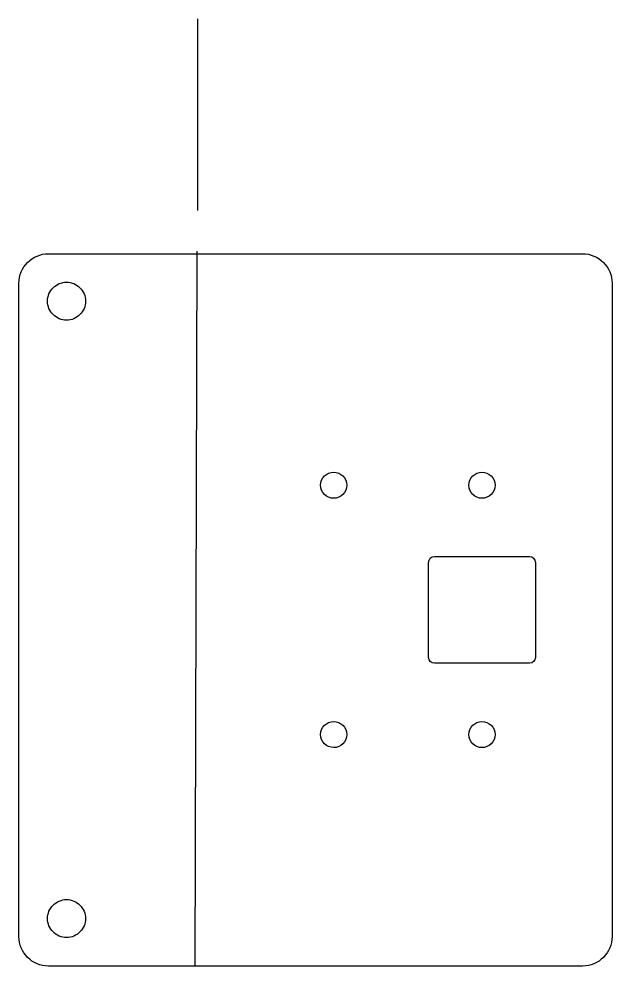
# Model space of a CAD drawing. Extents: x 37 to 222, y 56 to 202.
# Drawn here: x 160.6 to 210.6, y 56.4 to 136.2 of the extents above; entities that cross this region are included whole.
import ezdxf

# ---------------------------------------------------------------- set-up
doc = ezdxf.new("R2010")
doc.units = 0
doc.layers.add('Layer_1', color=7, linetype='CONTINUOUS')

msp = doc.modelspace()

# ---------------------------------------------------------------- linework, layer by layer
at = {"layer": 'Layer_1', "color": 7}
for p, q in [((175.622413, 116.657594), (175.438429, 56.444658)), ((163.122412, 116.444657), (208.122413, 116.444657)), ((163.122412, 116.444657), (163.122412, 116.444657)), ((160.622412, 58.944659), (160.622412, 113.944656)), ((210.622413, 113.944656), (210.622413, 58.944659)), ((166.235386, 112.444654), (166.235386, 112.444654)), ((188.254555, 96.944654), (188.254555, 96.944654)), ((200.754559, 96.944654), (200.754559, 96.944654)), ((195.654569, 90.944663), (203.654567, 90.944663)), ((195.654569, 90.944663), (195.654569, 90.944663)), ((195.154567, 82.444663), (195.154567, 90.444664)), ((204.154569, 90.444664), (204.154569, 82.444663)), ((203.654567, 81.944664), (195.654569, 81.944664)), ((188.254555, 75.944656), (188.254555, 75.944656)), ((200.754559, 75.944656), (200.754559, 75.944656)), ((166.235386, 60.444659), (166.235386, 60.444659)), ((208.122413, 56.444658), (163.122412, 56.444658))]:
    msp.add_line(p, q, dxfattribs=at)
for points in [[(175.696434, 120.085101), (175.696434, 136.216008), (175.696434, 136.216008), (175.696434, 136.216008)], [(160.622412, 113.944656), (160.622412, 115.329656), (161.737413, 116.444657), (163.122412, 116.444657)], [(208.122413, 116.444657), (209.507413, 116.444657), (210.622413, 115.329656), (210.622413, 113.944656)], [(163.035381, 112.444654), (163.035381, 112.869), (163.203952, 113.275967), (163.504011, 113.576025)], [(163.504011, 113.576025), (163.80407, 113.876083), (164.211036, 114.044654), (164.635383, 114.044653)], [(164.635383, 114.044653), (165.05973, 114.044654), (165.466697, 113.876083), (165.766755, 113.576025)], [(165.766755, 113.576025), (166.066814, 113.275967), (166.235386, 112.869), (166.235386, 112.444654)], [(163.504011, 111.313282), (163.203952, 111.61334), (163.035381, 112.020307), (163.035381, 112.444654)], [(166.235386, 112.444654), (166.235386, 112.020307), (166.066814, 111.61334), (165.766755, 111.313282)], [(164.635383, 110.844654), (164.211036, 110.844653), (163.80407, 111.013224), (163.504011, 111.313282)], [(165.766755, 111.313282), (165.466697, 111.013224), (165.05973, 110.844653), (164.635383, 110.844654)], [(186.054557, 96.944654), (186.054557, 97.552166), (186.547042, 98.044653), (187.154555, 98.044654)], [(187.154555, 98.044654), (187.446293, 98.044654), (187.726083, 97.928762), (187.932373, 97.722472)], [(187.932373, 97.722472), (188.138663, 97.516182), (188.254555, 97.236392), (188.254555, 96.944654)], [(198.554557, 96.944654), (198.554557, 97.236392), (198.67045, 97.516182), (198.87674, 97.722472)], [(198.87674, 97.722472), (199.08303, 97.928762), (199.36282, 98.044654), (199.654558, 98.044654)], [(199.654558, 98.044654), (199.946296, 98.044654), (200.226086, 97.928762), (200.432376, 97.722472)], [(200.432376, 97.722472), (200.638666, 97.516182), (200.754559, 97.236392), (200.754559, 96.944654)], [(187.154555, 95.844653), (186.547042, 95.844654), (186.054557, 96.337141), (186.054557, 96.944654)], [(188.254555, 96.944654), (188.254555, 96.652915), (188.138663, 96.373126), (187.932373, 96.166836)], [(198.87674, 96.166836), (198.67045, 96.373126), (198.554557, 96.652915), (198.554557, 96.944654)], [(200.754559, 96.944654), (200.754559, 96.652915), (200.638666, 96.373126), (200.432376, 96.166836)], [(187.932373, 96.166836), (187.726083, 95.960545), (187.446293, 95.844653), (187.154555, 95.844653)], [(199.654558, 95.844653), (199.36282, 95.844653), (199.08303, 95.960545), (198.87674, 96.166836)], [(200.432376, 96.166836), (200.226086, 95.960545), (199.946296, 95.844653), (199.654558, 95.844653)], [(195.154567, 90.444664), (195.154567, 90.721662), (195.377568, 90.944663), (195.654569, 90.944663)], [(203.654567, 90.944663), (203.931568, 90.944663), (204.154569, 90.721662), (204.154569, 90.444664)], [(195.654569, 81.944664), (195.377568, 81.944664), (195.154567, 82.167665), (195.154567, 82.444663)], [(204.154569, 82.444663), (204.154569, 82.167665), (203.931568, 81.944664), (203.654567, 81.944664)], [(186.054557, 75.944656), (186.054557, 76.552169), (186.547042, 77.044656), (187.154555, 77.044657)], [(187.154555, 77.044657), (187.446293, 77.044657), (187.726083, 76.928764), (187.932373, 76.722474)], [(187.932373, 76.722474), (188.138663, 76.516184), (188.254555, 76.236394), (188.254555, 75.944656)], [(198.554557, 75.944656), (198.554557, 76.236394), (198.67045, 76.516184), (198.87674, 76.722474)], [(198.87674, 76.722474), (199.08303, 76.928764), (199.36282, 77.044657), (199.654558, 77.044657)], [(199.654558, 77.044657), (199.946296, 77.044657), (200.226086, 76.928764), (200.432376, 76.722474)], [(200.432376, 76.722474), (200.638666, 76.516184), (200.754559, 76.236394), (200.754559, 75.944656)], [(187.154555, 74.844655), (186.547042, 74.844657), (186.054557, 75.337144), (186.054557, 75.944656)], [(188.254555, 75.944656), (188.254555, 75.652918), (188.138663, 75.373128), (187.932373, 75.166838)], [(198.87674, 75.166838), (198.67045, 75.373128), (198.554557, 75.652918), (198.554557, 75.944656)], [(200.754559, 75.944656), (200.754559, 75.652918), (200.638666, 75.373128), (200.432376, 75.166838)], [(187.932373, 75.166838), (187.726083, 74.960548), (187.446293, 74.844655), (187.154555, 74.844655)], [(199.654558, 74.844655), (199.36282, 74.844655), (199.08303, 74.960548), (198.87674, 75.166838)], [(200.432376, 75.166838), (200.226086, 74.960548), (199.946296, 74.844655), (199.654558, 74.844655)], [(163.035381, 60.444659), (163.035381, 60.869006), (163.203952, 61.275972), (163.504011, 61.57603)], [(163.504011, 61.57603), (163.80407, 61.876089), (164.211036, 62.044659), (164.635383, 62.044659)], [(164.635383, 62.044659), (165.05973, 62.044659), (165.466697, 61.876089), (165.766755, 61.57603)], [(165.766755, 61.57603), (166.066814, 61.275972), (166.235386, 60.869006), (166.235386, 60.444659)], [(163.50401, 59.313286), (163.203951, 59.613344), (163.03538, 60.020312), (163.035381, 60.444659)], [(166.235386, 60.444659), (166.235386, 60.020312), (166.066815, 59.613344), (165.766756, 59.313286)], [(164.635383, 58.844656), (164.211036, 58.844656), (163.804069, 59.013227), (163.50401, 59.313286)], [(165.766756, 59.313286), (165.466698, 59.013227), (165.05973, 58.844656), (164.635383, 58.844656)], [(163.122412, 56.444658), (161.737413, 56.444658), (160.622412, 57.559659), (160.622412, 58.944659)], [(210.622413, 58.944659), (210.622413, 57.559659), (209.507413, 56.444658), (208.122413, 56.444658)]]:
    msp.add_open_spline(points, degree=3, dxfattribs=at)

doc.saveas('drawing.dxf')
